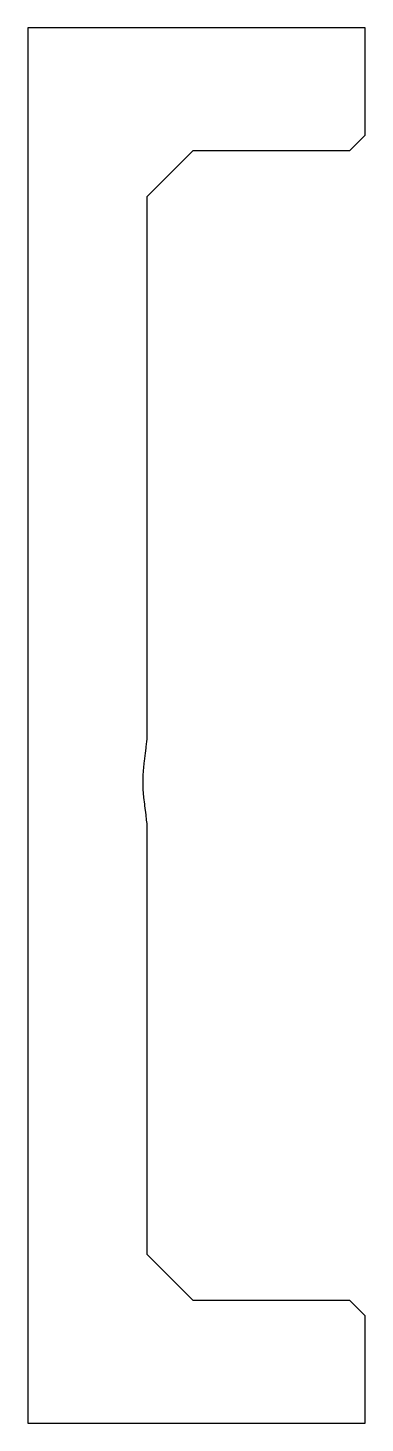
# Model space of a CAD drawing. Header units: metres. Extents: x 0 to 47.5, y 0 to 45.5.
# Drawn here: x 36.5 to 47.5, y 0 to 45.5 of the extents above.
import ezdxf

# ---------------------------------------------------------------- set-up
doc = ezdxf.new("R2010")
doc.units = ezdxf.units.M

msp = doc.modelspace()

# ---------------------------------------------------------------- linework, layer by layer
for p, q in [((47.5, 45.5), (36.5, 45.5)), ((36.5, 45.5), (36.5, 0)), ((47.5, 42), (47.5, 45.5)), ((47, 41.5), (47.5, 42)), ((40.3959, 40), (41.8959, 41.5)), ((41.8959, 41.5), (47, 41.5)), ((40.3959, 22.5453), (40.3959, 40)), ((40.3808, 22.2437), (40.3867, 22.2957)), ((40.3867, 22.2957), (40.3912, 22.4169)), ((40.3912, 22.4169), (40.3959, 22.5453)), ((40.3142, 21.6739), (40.3373, 21.85)), ((40.3373, 21.85), (40.3592, 22.016)), ((40.3592, 22.016), (40.3625, 22.0598)), ((40.3625, 22.0598), (40.3678, 22.1282)), ((40.3678, 22.1282), (40.3808, 22.2437)), ((40.256, 21.1338), (40.2805, 21.3879)), ((40.2805, 21.3879), (40.3019, 21.6107)), ((40.3019, 21.6107), (40.3093, 21.6487)), ((40.3093, 21.6487), (40.3142, 21.6739)), ((40.2562, 21.1064), (40.256, 21.1338)), ((40.2584, 20.6686), (40.2562, 21.1064)), ((40.2869, 20.4009), (40.2584, 20.6686)), ((40.3094, 20.189), (40.2869, 20.4009)), ((40.3142, 20.1659), (40.3094, 20.189)), ((40.3197, 20.1258), (40.3142, 20.1659)), ((40.3592, 19.8401), (40.3197, 20.1258)), ((40.3732, 19.6655), (40.3592, 19.8401)), ((40.3867, 19.5497), (40.3732, 19.6655)), ((40.3898, 19.4684), (40.3867, 19.5497)), ((40.3959, 19.3078), (40.3898, 19.4684)), ((40.3959, 5.5), (40.3959, 19.3078)), ((41.8959, 4), (40.3959, 5.5)), ((47, 4), (41.8959, 4)), ((47.5, 3.5), (47, 4)), ((47.5, 0), (47.5, 3.5)), ((36.5, 0), (47.5, 0))]:
    msp.add_line(p, q)

doc.saveas('drawing.dxf')
